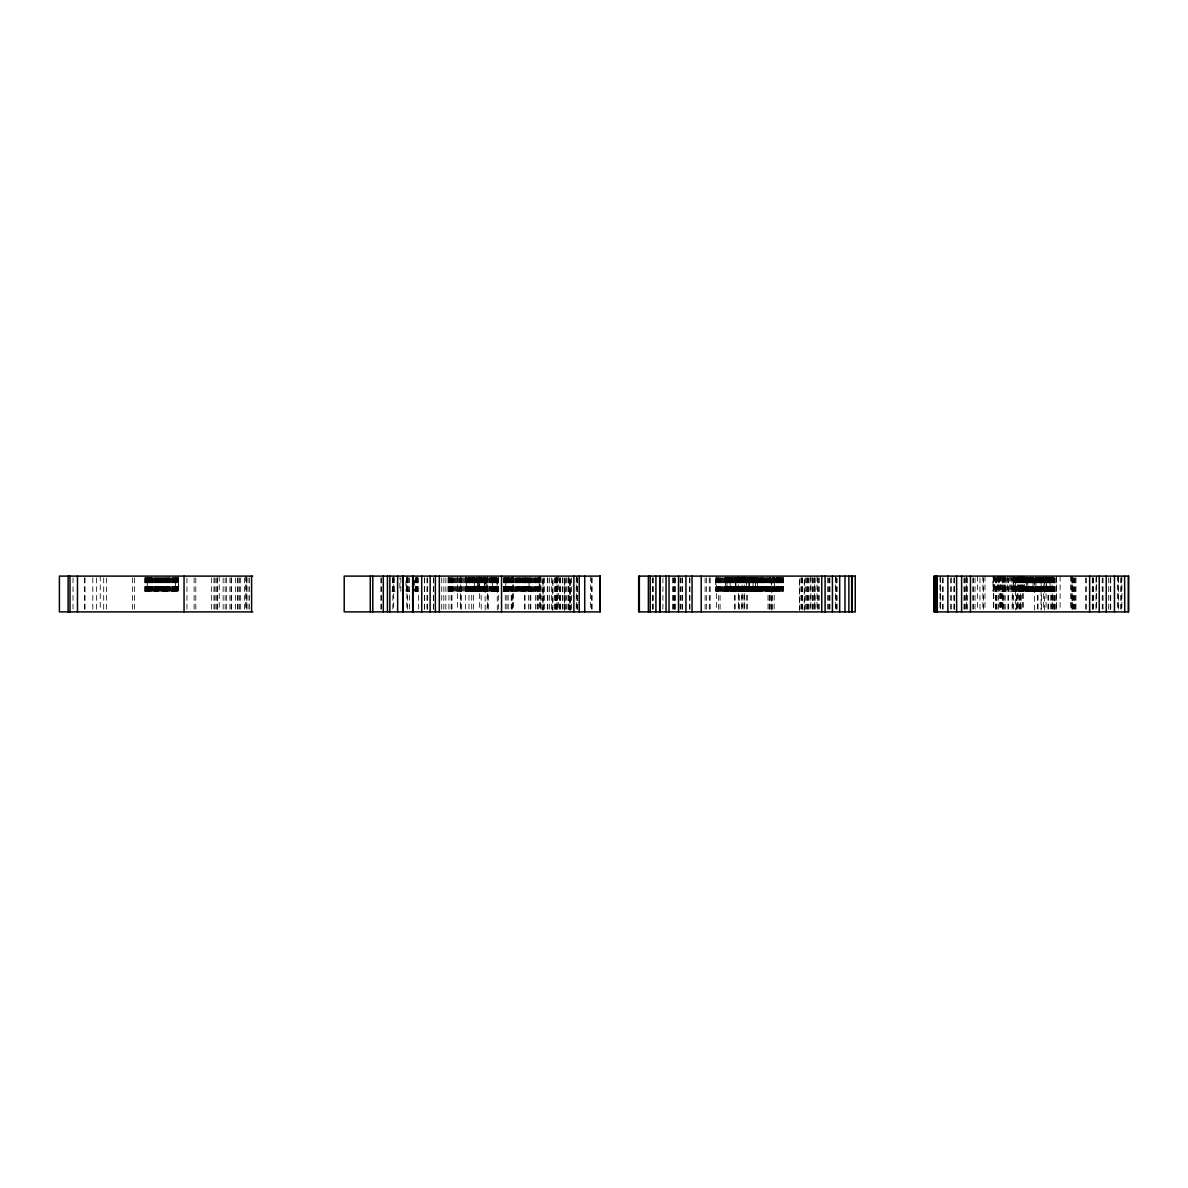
<?xml version="1.0" encoding="UTF-8"?>
<svg xmlns="http://www.w3.org/2000/svg" width="1188" height="1188" viewBox="0 0 1188 1188"><rect width="100%" height="100%" fill="white"/><g stroke="black" fill="none" stroke-linecap="round" stroke-linejoin="round"><path stroke-width="0.75" stroke-dasharray="5 3.75" d="M144.802 591.134L178.66 591.134L178.631 577.784L178.527 591.134M391.832 591.134L395.159 591.134M409.444 591.134L405.94 591.134L405.94 577.784M417.612 591.134L414.597 591.134L414.597 577.784M447.98 591.134L499.272 591.134M503.252 591.134L539.441 591.134M1121.873 576.106L1121.873 610.097M1121.413 577.903L1121.413 610.097M1120.67 577.903L1120.67 610.097M1118.398 577.903L1118.413 610.097M1118.279 576.106L1118.279 610.097M1117.344 576.106L1117.344 610.097M1110.735 577.903L1110.735 610.097M1110.513 577.903L1110.513 610.097M1110.29 577.903L1110.29 610.097M1108.686 577.903L1108.686 610.097M1103.043 577.903L1103.043 610.097M1102.226 577.903L1102.226 610.097M1096.42 576.106L1096.42 610.097M1096.227 576.106L1096.242 610.097M1096.079 577.903L1096.019 610.097M1093.539 577.903L1093.539 610.097M1092.871 577.903L1092.871 610.097M1092.767 577.903L1092.767 610.097M1092.292 577.903L1092.292 610.097M1086.589 577.903L1086.589 610.097M1085.565 577.903L1085.565 610.097M1075.972 577.903L1075.972 610.097M1075.066 577.903L1075.066 610.097M1074.709 577.903L1074.709 610.097M1073.447 577.903L1073.403 610.097M1072.898 577.903L1072.898 610.097M1072.512 577.903L1072.512 610.097M1072.304 576.106L1072.304 610.097M1071.873 577.903L1071.873 610.097M1071.65 576.106L1071.65 610.097M1070.64 576.106L1070.64 610.097M1060.112 576.106L1060.112 610.097M1056.622 577.903L1056.622 610.097M1056.474 576.106L1056.474 610.097M1055.226 577.903L1055.226 610.097M1054.706 577.903L1054.706 610.097M1054.261 577.903L1054.261 610.097M1053.994 577.903L1053.994 610.097M1053.548 577.784L1053.548 591.134L992.96 591.134L992.99 576.106M1053.385 577.784L1053.385 591.134M1053.132 577.784L1053.132 591.134M1052.895 577.784L1052.999 610.097M1052.568 577.784L1052.553 610.097M1052.123 576.106L1052.152 610.097M1051.632 577.784L1051.722 591.134M1051.395 577.784L1051.439 610.097M1051.276 577.784L1051.113 591.134M1051.009 577.784L1050.86 591.134M1050.786 577.784L1050.682 610.097M1050.459 577.784L1050.37 591.134M1049.717 577.784L1049.613 591.134M1049.405 577.784L1049.405 591.134M1049.108 577.784L1049.212 591.134M1049.004 577.784L1048.93 591.134M1048.692 577.784L1048.752 591.134M1048.44 577.784L1048.395 610.097M1048.128 577.784L1048.187 591.134M1047.965 577.784L1047.994 610.097M1047.786 577.784L1047.786 591.134M1047.341 577.784L1047.519 591.134M1047.177 577.784L1047.296 591.134M1046.866 577.784L1046.866 591.134M1046.762 577.784L1046.702 591.134M1046.361 591.134L1046.361 577.784L1046.212 591.134M1046.064 576.106L1046.064 610.097M1045.603 577.784L1045.678 591.134M1045.514 577.784L1045.514 591.134M1045.173 577.784L1045.173 591.134M1045.024 577.784L1045.069 591.134M1044.623 577.784L1044.653 591.134M1044.579 610.097L1044.371 577.784L1044.252 591.134M1044.029 577.784L1044.029 591.134M1043.673 576.106L1043.673 610.097M1043.51 577.784L1043.51 591.134M1043.198 577.784L1043.198 591.134M1042.975 577.784L1042.975 591.134M1042.797 577.784L1042.693 591.134M1042.515 577.784L1042.515 591.134M1042.128 577.784L1042.128 591.134M1041.995 577.784L1041.906 591.134M1041.713 577.784L1041.638 610.097M1041.609 577.784L1041.609 591.134M1041.193 591.134L1041.193 577.784L1041 610.097M1040.688 577.784L1040.881 591.134M1040.243 577.784L1040.168 591.134M1040.005 577.784L1040.005 591.134M1039.886 577.784L1039.886 591.134M1039.441 577.784L1039.441 591.134M1039.337 577.784L1039.262 591.134M1038.921 577.784L1038.876 591.134M1038.654 577.784L1038.654 591.134M1038.342 577.784L1038.342 591.134M1037.926 577.784L1038 610.097M1037.896 577.784L1037.792 591.134M1037.614 577.784L1037.673 610.097M1037.362 577.784L1037.362 591.134M1036.976 577.784L1036.976 591.134M1036.812 577.784L1036.812 591.134M1036.5 577.784L1036.5 591.134M1036.426 577.784L1036.381 591.134M1036.099 577.784L1035.951 591.134L1035.817 577.784M1035.52 577.784L1035.52 591.134M1035.446 577.784L1035.401 591.134M1034.971 577.784L1035.194 591.134M1034.941 577.784L1034.941 591.134M1034.614 610.097L1034.54 577.784L1034.406 591.134M1033.842 577.784L1033.857 591.134M1033.471 577.784L1033.545 591.134M1033.426 577.784L1033.426 591.134M1032.55 577.784L1032.55 591.134M1032.446 577.784L1032.342 591.134M1032.134 577.784L1032.134 591.134M1031.852 577.784L1031.852 591.134M1031.496 577.784L1031.57 591.134M1031.318 577.784L1031.377 591.134M1031.229 577.784L1031.065 591.134M1030.946 577.784L1030.946 591.134M1030.59 577.784L1030.516 591.134M1030.338 577.784L1030.382 591.134M1030.13 577.784L1030.026 591.134M1029.595 577.784L1029.595 591.134M1029.402 577.784L1029.402 591.134M1029.12 577.784L1029.224 591.134M1028.674 577.784L1028.689 591.134M1028.333 577.784L1028.333 591.134M1028.229 577.784L1028.229 591.134M1027.887 577.784L1027.887 591.134L1027.679 577.784M1027.486 577.784L1027.427 591.134M1027.145 577.784L1027.145 591.134M1026.848 577.784L1026.848 591.134M1026.67 577.784L1026.566 591.134L1026.447 577.784M1026.135 577.784L1026.135 591.134M1025.883 577.784L1025.883 591.134M1025.779 577.784L1025.793 591.134M1025.318 577.784L1025.363 591.134M1025.14 577.784L1025.14 591.134M1025.036 577.784L1025.036 591.134M1024.62 577.784L1024.635 591.134M1024.323 576.106L1024.442 591.134M1024.175 576.106L1024.175 591.134M1023.922 577.784L1023.922 591.134M1023.685 577.784L1023.789 591.134M1023.343 576.106L1023.343 610.097M1023.269 577.784L1023.284 591.134M1022.957 577.784L1022.957 591.134M1022.69 577.784L1022.69 591.134M1022.512 576.106L1022.423 610.097M1022.125 577.784L1022.185 591.134M1022.007 576.106L1022.022 591.134M1021.68 577.784L1021.814 591.134M1021.442 576.106L1021.413 591.134M1021.279 577.784L1021.22 610.097M1020.967 577.784L1020.952 591.134M1020.834 576.106L1020.611 610.097M1020.418 577.784L1020.447 610.097M1020.18 576.106L1020.299 591.134M1020.076 577.784L1019.928 591.134M1019.75 577.784L1019.66 610.097M1019.482 576.106L1019.482 591.134M1019.363 577.784L1019.23 591.134M1018.903 577.784L1018.977 610.097M1018.74 576.106L1018.74 591.134M1018.621 577.784L1018.576 591.134M1018.339 577.784L1018.339 591.134M1018.086 576.106L1018.057 610.097M1017.834 577.784L1017.849 591.134M1017.255 576.106L1017.225 610.097M1016.973 577.903L1016.958 610.097M1016.661 577.784L1016.854 610.097M1016.289 577.784L1016.304 610.097M1016.111 577.784L1016.111 591.134M1015.606 591.134L1015.413 577.784L1015.295 610.097M1015.146 577.784L1015.146 591.134M1014.76 577.784L1014.76 591.134M1014.507 576.106L1014.418 591.134M1014.196 577.784L1014.196 591.134M1013.928 577.784L1013.928 591.134M1013.78 577.784L1013.691 591.134L1013.572 576.106M1013.379 577.903L1013.379 610.097M1012.785 576.106L1012.755 610.097M1012.102 577.903L1012.102 610.097M1011.656 576.106L1011.656 591.134M1010.676 576.106L1010.676 591.134M1009.696 576.106L1009.696 591.134M1008.701 577.784L1008.627 610.097M1007.959 577.903L1007.959 610.097M1007.721 576.106L1007.721 591.134M1006.741 577.784L1006.741 591.134M1005.761 576.106L1005.761 591.134M1005.211 577.903L1005.211 610.097M1004.632 576.106L1004.632 591.134M1004.098 577.903L1004.098 610.097M1003.845 576.106L1003.845 591.134M1003.162 577.903L1003.162 610.097M1002.91 576.106L1002.835 610.097M1002.36 577.903L1002.36 610.097M1002.004 576.106L1001.944 610.097M1001.128 576.106L1001.276 610.097M1000.504 576.106L1000.504 610.097M1000.266 576.106L1000.192 610.097M999.45 577.784L999.45 591.134M999.227 576.106L999.227 610.097M998.677 576.106L998.677 591.134M998.306 577.903L998.306 610.097M997.935 576.106L997.935 591.134M997.237 576.106L997.237 591.134M996.94 577.903L996.94 610.097M996.584 577.784L996.405 610.097M995.975 577.784L995.9 610.097M995.41 577.784L995.529 610.097M994.905 576.106L994.905 591.134M994.46 576.106L994.46 591.134M994.074 576.106L994.074 591.134M993.732 576.106L993.762 610.097M993.495 576.106L993.569 610.097M993.242 577.784L993.242 591.134M985.015 576.106L985.015 610.097M983.545 577.903L983.545 610.097M982.877 576.106L982.877 610.097M979.981 577.903L979.981 610.097M977.382 576.106L977.382 610.097M975.051 577.903L975.051 610.097M973.269 577.903L973.269 610.097M972.898 577.903L972.898 610.097M967.626 577.903L967.626 610.097M966.438 576.106L966.438 610.097L966.393 577.903M965.725 577.903L965.725 610.097M964.73 577.903L964.73 610.097M964.003 577.903L964.003 610.097M954.499 577.903L954.499 611.894M954.187 577.903L954.187 610.097M954.009 577.903L954.009 610.097M951.469 577.903L951.469 610.097M950.623 577.903L950.623 610.097M943.005 577.903L943.005 610.097M942.812 577.903L942.812 610.097M940.599 576.106L940.599 610.097M940.347 577.903L940.347 610.097M940.005 576.106L940.005 610.097M837.065 577.903L837.154 610.097M836.515 577.903L836.515 610.097M835.758 577.903L835.758 610.097L835.55 576.106M829.952 577.903L829.952 610.097M829.551 577.903L829.551 610.097M828.615 577.903L828.615 610.097M827.694 577.903L827.62 610.097M819.126 577.903L819.126 610.097M818.77 577.903L818.77 610.097M817.567 577.903L817.567 610.097M817.002 576.106L817.002 610.097M815.102 577.903L815.102 610.097M814.73 577.903L814.73 610.097L814.508 577.903M813.438 577.903L813.349 610.097M812.607 577.903L812.607 610.097M812.102 577.903L812.176 610.097M810.84 576.106L810.84 610.097M810.142 577.903L810.142 610.097M808.82 577.903L808.82 610.097M808.003 577.903L808.003 610.097M807.469 577.903L807.469 610.097M806.103 577.903L806.162 610.097M805.939 577.903L805.939 610.097M802.36 577.903L802.36 610.097M802.212 577.903L802.212 610.097M801.336 577.903L801.336 610.097M800.95 577.903L800.95 610.097M783.367 577.784L783.338 591.134L715.621 591.134L715.651 577.784M783.234 577.784L783.085 591.134M782.833 577.784L782.833 591.134M782.595 577.784L782.595 591.134M782.253 577.784L782.253 591.134M781.867 577.784L781.867 591.134M781.422 577.784L781.422 591.134M780.917 577.784L780.917 591.134M780.353 577.784L780.353 591.134M780.13 577.784L780.13 591.134M779.967 577.784L779.967 591.134M779.714 577.784L779.714 591.134M779.476 577.784L779.476 591.134M779.105 577.784L779.15 591.134M778.853 577.784L778.853 591.134M778.764 577.784L778.749 591.134M778.303 577.784L778.348 591.134M778.11 577.784L778.11 591.134M777.798 577.784L777.798 591.134M777.383 577.784L777.383 591.134M777.249 577.784L777.249 591.134M776.937 577.784L776.878 591.134M776.64 577.784L776.64 591.134M776.432 577.784L776.432 591.134M775.987 577.784L775.868 591.134M775.274 577.784L775.2 591.134M774.324 577.784L774.13 610.097M773.908 577.784L773.908 591.134M773.759 577.784L773.759 591.134M773.418 577.784L773.418 591.134M773.18 577.784L773.18 591.134M772.942 577.784L772.942 591.134M772.66 577.903L772.66 610.097M772.393 577.784L772.393 591.134M772.096 577.784L772.096 591.134M771.74 610.097L771.695 577.784L771.576 591.134M771.205 577.784L771.339 610.097M770.715 577.784L770.715 591.134M770.567 577.784L770.567 591.134M770.299 577.784L770.299 591.134M770.002 577.903L770.002 610.097M769.839 577.784L769.869 610.097M769.601 577.784L769.601 591.134M769.379 577.784L769.2 610.097M768.933 577.784L768.933 591.134M768.577 577.784L768.606 591.134M767.997 577.784L767.997 610.097M767.626 577.784L767.463 591.134M767.21 577.784L767.21 591.134M766.631 577.784L766.483 591.134M766.082 577.784L766.082 591.134M765.651 577.784L765.488 591.134M765.117 577.784L765.117 591.134M764.508 577.784L764.671 591.134M764.122 577.784L764.122 591.134M763.542 577.784L763.513 591.134M763.142 577.784L763.142 591.134M762.755 577.784L762.755 591.134M762.533 577.784L762.533 591.134M762.147 577.784L762.147 591.134M761.82 577.784L761.82 591.134M761.553 577.784L761.553 591.134M761.166 577.784L761.166 591.134M760.914 577.784L760.914 591.134M760.424 577.784L760.424 591.134M760.038 577.784L760.186 591.134M759.637 577.784L759.637 591.134M759.191 577.784L759.058 591.134M758.716 577.784L758.716 591.134M758.36 577.784L758.36 591.134M757.796 577.784L757.796 591.134M757.588 577.784L757.588 591.134L757.335 577.784M757.216 577.784L757.216 591.134M756.919 577.784L756.964 591.134M756.608 577.784L756.771 591.134M756.355 577.784L756.429 591.134M756.117 577.784L756.088 591.134M755.865 577.784L755.82 591.134M755.553 577.784L755.553 591.134L755.316 577.784M755.048 577.784L755.256 591.134M754.885 577.784L754.885 591.134M754.692 577.784L754.707 591.134M754.439 577.784L754.321 591.134M754.142 577.784L754.187 591.134M753.89 577.784L753.89 591.134M753.727 577.784L753.638 591.134M753.37 577.784L753.37 591.134M753.103 591.134L753.103 577.784L752.984 591.134M752.643 577.784L752.643 591.134M752.42 577.784L752.36 591.134M752.153 577.784L752.153 591.134M751.87 577.784L751.915 591.134M751.662 577.784L751.796 591.134M751.217 577.784L751.217 591.134M750.935 577.784L751.009 591.134M750.712 577.784L750.712 591.134M750.4 577.784L750.4 591.134M750.148 577.784L750.267 591.134M749.851 577.784L749.866 591.134M749.346 577.784L749.331 591.134M749.034 577.784L748.886 591.134L748.767 577.784M748.455 577.784L748.485 591.134M748.158 577.784L748.158 591.134M747.935 577.784L747.935 591.134M747.668 577.784L747.623 610.097M747.594 577.784L747.549 591.134M746.985 577.784L747.074 591.134M746.688 577.784L746.613 591.134L746.569 577.784M746.331 577.784L746.287 610.097M746.005 577.784L746.005 591.134M745.826 577.784L745.826 591.134M745.604 577.784L745.604 591.134M745.218 577.784L745.158 591.134M744.965 577.784L744.965 591.134M744.698 577.784L744.653 591.134M744.431 577.784L744.52 610.097M744.223 576.106L744.223 610.097M744.104 577.784L744.089 591.134M743.733 577.784L743.733 591.134M743.495 577.784L743.495 591.134M743.302 577.784L743.302 591.134M743.124 577.784L742.946 610.097M742.738 577.784L742.842 591.134M742.322 577.784L742.322 591.134M742.114 576.106L742.114 610.097M741.758 577.784L741.668 610.097M741.401 577.784L741.401 591.134M741.149 577.784L741.149 591.134M740.896 577.784L740.896 591.134M740.614 577.784L740.614 591.134M740.347 577.784L740.347 591.134M740.154 577.784L740.154 591.134M739.901 577.784L739.797 591.134M739.619 577.903L739.619 610.097M739.367 577.784L739.367 591.134M739.174 577.784L739.174 591.134M738.921 577.784L738.951 591.134M738.52 576.106L738.52 610.097M738.372 577.784L738.297 610.097M738.194 577.784L738.194 591.134M737.941 577.784L737.941 591.134M737.674 577.784L737.674 591.134M737.392 577.784L737.392 591.134M737.065 577.784L737.065 591.134M736.827 577.784L736.887 591.134M736.218 577.784L736.278 591.134M735.476 577.784L735.476 591.134L735.342 577.784M735.045 577.784L735.224 610.097M734.555 577.784L734.555 591.134M734.303 577.784L734.436 610.097M734.169 577.784L734.169 591.134M733.56 577.784L733.649 591.134M733.338 577.784L733.308 591.134M732.758 577.784L732.758 591.134M732.714 577.784L732.714 591.134M732.461 577.784L732.506 591.134M731.897 577.784L731.912 591.134M731.719 577.784L731.719 591.134M731.363 577.784L731.363 591.134M731.095 577.784L731.11 591.134M730.858 577.784L730.858 591.134M730.308 577.784L730.308 591.134L730.115 577.784M729.566 577.784L729.625 591.134M729.387 577.784L729.417 591.134M729.016 577.784L728.868 591.134M728.764 577.784L728.764 591.134M728.467 577.784L728.407 591.134M728.214 577.784L728.214 591.134M727.962 577.784L727.858 591.134M727.605 577.784L727.605 591.134M727.501 577.784L727.353 591.134M727.115 591.134L727.101 577.784L726.893 591.134M726.774 577.784L726.655 591.134M726.551 577.784L726.492 591.134M726.254 577.784L726.284 591.134M725.942 577.784L726.046 591.134M725.705 577.784L725.69 591.134L725.526 577.784M725.274 577.784L725.14 591.134M724.888 577.784L724.888 591.134M724.65 577.784L724.635 591.134M723.774 577.784L723.774 591.134M722.928 577.784L722.928 591.134M722.111 577.784L722.111 591.134M721.324 577.784L721.324 591.134M720.581 577.784L720.581 591.134M720.091 577.903L720.091 610.097M719.883 577.784L719.883 591.134M719.23 577.784L719.23 591.134M718.666 577.903L718.666 610.097M718.621 577.784L718.621 591.134M718.072 577.784L718.072 591.134M717.567 577.784L717.567 591.134M717.106 577.784L717.106 591.134M716.72 577.784L716.72 591.134M716.513 576.106L716.513 610.097M716.379 577.784L716.379 591.134M716.156 577.784L716.156 591.134M715.889 577.784L715.74 591.134M710.186 577.903L710.186 610.097M709.281 577.903L709.281 610.097M706.548 577.903L706.548 610.097M705.093 577.903L705.093 610.097M689.931 577.903L689.931 610.097M689.634 577.903L689.634 610.097M682.565 577.903L682.565 610.097M682.12 577.903L682.12 610.097M680.873 577.903L680.873 610.097M680.13 577.903L680.13 610.097M675.2 577.903L675.2 610.097M674.873 577.903L674.873 610.097M674.472 577.903L674.472 610.097M674.071 577.903L674.071 610.097M673.641 577.903L673.641 610.097M672.527 577.903L672.527 610.097M662.919 577.903L662.919 610.097M653.296 577.903L653.296 610.097M652.672 577.903L652.672 610.097M652.39 577.903L652.39 610.097M592.144 577.903L592.144 610.097M591.505 577.903L591.476 610.097M590.555 576.106L590.688 610.097M577.62 577.903L577.62 610.097M577.413 577.903L577.413 610.097M576.626 576.106L576.715 610.097M576.239 577.903L576.239 610.097M571.354 577.903L571.354 610.097M569.78 610.097L569.72 577.903L569.423 610.097M568.948 577.903L569.037 610.097M568.71 577.903L568.71 610.097M568.547 577.903L568.547 610.097M567.968 577.903L567.968 610.097M566.438 577.903L566.438 610.097M565.28 577.903L565.295 610.097M564.315 577.903L564.315 610.097M562.815 577.903L562.919 610.097M562.652 577.903L562.652 610.097M560.35 577.903L560.394 610.097M560.127 577.903L560.127 610.097M559.593 577.903L559.593 610.097M558.672 576.106L558.672 610.097M557.647 577.903L557.647 610.097M557.068 576.106L557.053 610.097L556.979 577.903M556.593 577.903L556.593 610.097M556.4 577.903L556.4 610.097M555.925 577.903L555.925 610.097M555.449 577.903L555.449 610.097M555.093 577.903L555.093 610.097M554.826 577.903L554.826 610.097M551.529 577.903L551.529 610.097M549.599 577.903L549.599 610.097M547.817 577.903L547.817 610.097M547.326 577.903L547.326 610.097M544.431 577.903L544.431 610.097M543.213 577.903L543.183 610.097M541.876 577.903L541.773 610.097M540.599 577.903L540.599 610.097M540.377 576.106L540.377 610.097M539.664 576.106L539.604 610.097M539.411 577.784L539.322 591.134L539.174 577.784M538.907 577.784L538.773 610.097M538.684 577.784L538.684 591.134M538.342 577.784L538.342 591.134M537.956 577.784L537.793 610.097M537.496 577.784L537.496 591.134M536.991 577.784L537.154 610.097M536.441 577.784L536.441 591.134M535.833 577.784L535.833 591.134M535.432 577.903L535.432 610.097M535.179 577.784L535.179 591.134M534.481 577.784L534.481 591.134M533.739 577.784L533.739 591.134M532.952 577.784L532.952 591.134M532.135 577.784L532.135 591.134M531.288 577.784L531.288 591.134M530.813 577.903L530.813 610.097M530.412 577.784L530.412 591.134M530.13 577.903L530.13 610.097M529.506 577.784L529.506 591.134M528.333 577.784L528.422 610.097M527.992 577.784L527.992 591.134M527.606 577.784L527.606 591.134M527.16 577.784L527.16 591.134M526.655 577.784L526.655 591.134M526.091 577.784L526.091 591.134M525.675 577.784L525.675 591.134M525.482 577.784L525.482 591.134M524.992 577.903L524.992 610.097M524.695 577.784L524.695 610.097M524.131 577.784L524.131 591.134M523.7 577.784L523.7 591.134M523.388 577.784L523.388 591.134M522.72 577.784L522.72 591.134M522.616 577.784L522.616 591.134M521.725 577.784L521.725 591.134M520.938 577.784L520.938 591.134M520.76 577.784L520.76 591.134M520.062 577.784L520.062 591.134M519.631 577.784L519.631 591.134M519.156 577.784L519.156 591.134M518.844 577.784L518.844 591.134M518.22 577.784L518.22 591.134M517.909 577.784L517.909 591.134M517.433 577.784L517.433 591.134M517.003 577.784L517.003 591.134M516.305 577.784L516.305 591.134M516.112 577.784L516.112 591.134M515.325 577.784L515.265 591.134M514.449 577.784L514.449 591.134M513.468 576.106L513.468 610.097M513.35 577.784L513.35 591.134M512.919 577.784L512.919 591.134M512.667 576.106L512.667 610.097M512.37 577.784L512.399 610.097M512.221 577.784L512.221 591.134M511.568 577.784L511.686 610.097M511.389 577.784L511.389 591.134M511.211 577.903L511.211 610.097M510.974 577.784L510.974 591.134M510.409 577.784L510.409 591.134M509.904 577.784L509.904 591.134M509.459 577.784L509.281 591.134M509.058 577.784L509.058 591.134M508.731 577.784L508.731 591.134M508.494 577.784L508.271 591.134M508.033 577.784L508.226 610.097M507.959 577.784L507.989 591.134M507.766 577.784L507.543 591.134M507.202 577.784L507.202 591.134M506.816 577.784L506.949 610.097M506.652 577.784L506.652 591.134M506.355 577.784L506.355 591.134M505.301 577.784L505.286 610.097M504.915 577.784L504.915 591.134M504.692 577.784L504.692 591.134M504.321 577.784L504.321 591.134M504.083 577.784L504.083 591.134M504.039 577.784L504.039 591.134M503.578 577.784L503.578 591.134M498.648 577.784L498.648 591.134M498.381 577.784L498.396 610.097M498.143 577.784L498.232 591.134M497.891 591.134L497.43 577.784M497.297 610.097L497.178 577.784L497.044 591.134M496.733 577.784L496.703 591.134M496.614 577.784L496.643 591.134M496.198 577.784L496.198 591.134M495.96 577.784L495.96 591.134M495.515 577.784L495.515 591.134M495.218 577.784L495.233 591.134M494.787 577.784L494.787 591.134M494.475 577.784L494.475 591.134M494.401 577.784L494.282 591.134M493.733 577.784L493.688 591.134M493.555 577.784L493.48 591.134M493.124 577.784L493.124 591.134M492.693 577.784L492.693 591.134L492.471 577.784M492.025 577.784L492.025 591.134M491.773 577.784L491.773 591.134M491.565 577.784L491.58 591.134M491.03 577.784L491.134 591.134M490.585 577.784L490.585 591.134M490.228 577.784L490.243 591.134M489.619 577.784L489.619 591.134M489.293 577.784L489.426 591.134M488.58 577.784L488.506 610.097M487.659 576.106L487.659 610.097M487.392 577.784L487.392 591.134M487.169 577.903L487.169 610.097M486.412 577.784L486.412 591.134M485.862 577.784L485.862 591.134M485.654 577.784L485.654 591.134M485.417 577.784L485.417 591.134M485.164 610.097L485.06 577.784L484.971 591.134M484.125 577.784L484.125 591.134M483.947 577.784L483.947 591.134M483.754 577.784L483.754 591.134M483.308 577.784L483.442 591.134M482.967 577.784L482.818 591.134M482.462 577.784L482.521 591.134M481.972 577.784L481.912 591.134M481.779 577.784L481.779 591.134M481.482 577.784L481.482 591.134M481.081 577.784L481.259 610.097M481.021 577.784L481.021 591.134M480.427 577.784L480.353 591.134M480.175 577.784L480.175 591.134M479.818 577.784L479.997 591.134M479.655 576.106L479.655 610.097M479.447 577.784L479.358 591.134L479.269 577.784M478.942 577.784L479.016 591.134M478.764 577.784L478.571 591.134M477.828 577.784L477.918 591.134M477.591 591.134L477.591 577.784L477.353 591.134M477.131 591.134L476.819 577.784M476.477 577.784L476.462 591.134M476.121 577.784L476.121 591.134M476.002 577.784L475.868 591.134M475.319 577.784L475.215 591.134M474.814 577.784L474.814 591.134M474.398 591.134L474.502 577.784L474.279 591.134M473.967 577.784L473.967 591.134M473.76 577.784L473.656 591.134M473.403 577.784L473.433 610.097M473.151 577.784L473.151 591.134M472.958 577.784L472.958 591.134M472.869 577.784L472.869 591.134M472.557 577.784L472.557 591.134M472.171 577.784L472.171 591.134M471.695 577.784L471.725 610.097M471.309 577.784L471.309 591.134M470.953 577.784L471.146 591.134M470.433 577.784L470.641 591.134M470.196 577.784L470.21 591.134M469.795 577.784L469.795 591.134M469.512 577.784L469.527 591.134M469.23 577.784L469.23 591.134M468.963 577.784L468.993 610.097M468.725 577.784L468.815 591.134M468.592 577.784L468.592 591.134M468.25 577.784L468.25 591.134M467.805 577.784L467.701 591.134M467.196 577.784L467.196 591.134M466.349 577.784L466.349 591.134M466.023 577.784L466.023 591.134M465.785 577.784L465.785 591.134M465.518 577.784L465.503 610.097M465.369 577.784L465.369 591.134M464.716 577.784L464.716 591.134M463.736 577.784L463.736 591.134M462.741 577.784L462.741 591.134M461.761 577.784L461.761 591.134M461.642 577.903L461.642 610.097M460.781 577.784L460.781 591.134M460.588 576.106L460.588 610.097M460.35 577.903L460.35 610.097M459.652 577.784L459.652 591.134M458.865 577.784L458.865 591.134M457.929 577.784L457.929 591.134M457.38 576.106L457.38 610.097M457.024 577.784L457.024 591.134M456.147 577.784L456.147 591.134M455.301 577.784L455.301 591.134M454.469 577.784L454.469 591.134M453.697 577.784L453.697 591.134M452.955 577.784L452.955 591.134M452.257 577.784L452.257 591.134M451.945 577.903L451.945 610.097M451.603 577.784L451.603 591.134M451.173 577.903L451.173 610.097M450.995 577.784L450.995 591.134M450.43 577.784L450.43 591.134M449.94 577.784L449.94 591.134M449.48 577.784L449.48 591.134M449.094 577.784L448.886 610.097M448.752 577.784L448.752 591.134M448.529 577.784L448.529 591.134M448.262 577.784L448.262 591.134M448.114 577.784L448.024 591.134M445.842 577.903L445.842 610.097M443.852 577.903L443.852 610.097M441.713 577.903L441.713 610.097M433.59 577.903L433.59 610.097M433.397 577.903L433.397 610.097M427.665 577.903L427.665 610.097M426.952 577.903L426.952 610.097M424.591 577.903L424.591 610.097M424.368 577.903L424.368 610.097M418.666 577.903L418.666 610.097M417.493 577.784L417.493 591.134M417.33 577.784L417.33 591.134M417.077 577.784L417.077 591.134M416.839 577.784L416.839 591.134M416.498 577.784L416.498 591.134M416.112 577.784L416.112 591.134M415.666 577.784L415.666 591.134M415.161 577.784L415.161 591.134M409.444 577.784L409.504 610.097M408.568 577.784L408.568 591.134M407.662 577.784L407.662 591.134M407.499 577.903L407.499 610.097M406.964 576.106L406.831 610.097M406.727 577.784L406.727 591.134M400.876 577.784L400.876 591.134L399.896 591.134L399.896 577.784M394.282 577.784L394.282 591.134M393.688 576.106L393.688 610.097M393.436 577.784L393.436 591.134M392.842 577.903L392.842 610.097M392.619 577.784L392.619 591.134M381.422 577.903L381.422 610.097M380.858 577.903L380.858 610.097M249.465 577.903L249.465 610.097M248.01 577.903L248.01 610.097M246.718 576.106L246.718 610.097M246.584 577.903L246.584 610.097M245.604 576.106L245.604 610.097M244.461 577.903L244.461 610.097M240.674 577.903L240.674 610.097M239.397 577.903L239.397 610.097M238.12 577.903L238.12 610.097M237.615 577.903L237.615 610.097M235.417 577.903L235.417 610.097M231.541 577.903L231.541 610.097M231.14 577.903L231.14 610.097M229.937 577.903L229.937 610.097M226.611 577.903L226.611 610.097M225.141 577.903L225.141 610.097M223.136 577.903L223.136 610.097M219.231 576.106L219.231 610.097M217.553 577.903L217.553 610.097M217.33 577.903L217.33 610.097M216.216 577.903L216.216 610.097M214.954 577.903L214.954 610.097M213.944 577.903L213.944 610.097M211.627 577.903L211.627 610.097M195.797 577.903L195.797 610.097M194.104 577.903L194.104 610.097M186.947 577.903L186.947 610.097M178.126 577.784L178.126 591.134M177.888 577.784L177.888 591.134M177.547 577.784L177.547 591.134M177.161 577.784L177.161 591.134M176.715 577.784L176.715 591.134M176.21 577.784L176.21 591.134M176.002 577.784L176.002 591.134M175.75 591.134L175.646 577.784L175.512 591.134M175.185 577.784L175.185 591.134M175.037 577.784L175.037 591.134M174.785 577.784L174.785 591.134M174.339 577.784L174.339 591.134M173.686 577.784L173.834 591.134M173.285 577.784L173.285 591.134M172.943 577.784L172.943 591.134M172.676 577.784L172.676 591.134M172.171 577.784L172.171 591.134M171.324 577.784L171.324 591.134M170.582 577.784L170.582 591.134M169.795 577.784L169.795 591.134M169.617 577.784L169.617 591.134M168.978 577.784L168.978 591.134M168.711 577.784L168.711 591.134M168.132 577.784L168.132 591.134M167.775 577.784L167.775 591.134M167.241 577.784L167.241 591.134M166.988 577.784L166.988 591.134M166.335 577.784L166.335 591.134M165.86 577.784L165.86 591.134M165.399 577.784L165.399 591.134M164.88 577.784L164.88 591.134M164.612 577.784L164.612 591.134M163.899 577.784L163.899 591.134M163.484 577.784L163.484 591.134M162.905 577.784L162.905 591.134M162.518 577.784L162.518 591.134M161.924 577.784L161.924 591.134M161.523 577.784L161.523 591.134M160.944 577.784L160.944 591.134M160.543 577.784L160.543 591.134M159.964 577.784L159.964 591.134M159.548 577.784L159.548 591.134M158.836 577.784L158.836 591.134M158.568 577.784L158.568 591.134M158.049 577.784L158.049 591.134M157.588 577.784L157.588 591.134M157.113 577.784L157.113 591.134M156.46 577.784L156.46 591.134M156.207 577.784L156.207 591.134M155.673 577.784L155.673 591.134M155.331 577.784L155.331 591.134M154.752 577.784L154.752 591.134M154.47 577.784L154.47 591.134M153.653 577.784L153.653 591.134M152.881 577.784L152.881 591.134M152.138 577.784L152.138 591.134M152.109 577.784L152.109 591.134M151.44 577.784L151.44 591.134M151.292 577.784L151.292 591.134M150.787 577.784L150.787 591.134M150.505 577.784L150.505 591.134M150.178 577.784L150.178 591.134M149.762 577.784L149.762 591.134M149.614 577.784L149.614 591.134M149.064 577.784L149.109 591.134M148.663 577.784L148.663 591.134M148.277 577.784L148.277 591.134M147.936 577.784L147.936 591.134M147.802 577.784L147.802 591.134M147.446 577.784L147.446 591.134M146.748 577.784L146.748 591.134M146.287 577.784L146.287 591.134M145.901 577.784L145.901 591.134M145.56 577.784L145.56 591.134M145.337 577.784L145.337 591.134M145.07 577.784L145.07 591.134M144.921 577.784L144.921 591.134M134.615 577.903L134.615 610.097M132.492 577.903L132.492 610.097M106.371 577.903L106.371 610.097M103.698 577.903L103.698 610.097M100.252 576.106L100.252 610.097M96.377 577.903L96.377 610.097M92.812 577.903L92.812 610.097M85.016 577.903L85.016 610.097M84.482 577.903L84.482 610.097M73.032 577.903L73.032 610.097M1050.162 591.134L1050.058 577.784L1050.029 591.134M1033.055 591.134L1033.055 577.784L1032.966 591.134M804.321 610.097L804.321 577.903L804.246 610.097M799.628 610.097L799.628 577.903L799.583 610.097M774.621 591.134L774.621 577.784L774.546 591.134M749.598 591.134L749.598 577.784L749.583 591.134M736.025 591.134L736.025 577.784L735.951 591.134M570.686 610.097L570.686 577.903L570.582 610.097M564.716 610.097L564.716 577.903L564.686 610.097M552.851 610.097L552.851 577.903L552.702 610.097M543.05 610.097L543.05 577.903L542.916 610.097M529.076 591.134L529.106 577.784L528.972 591.134M505.85 591.134L505.85 577.784L505.776 591.134M486.768 591.134L486.783 577.784L486.635 591.134M484.541 591.134L484.541 577.784L484.437 591.134M478.363 591.134L478.363 577.784L478.319 591.134M466.75 591.134L466.75 577.784L466.676 591.134M147.253 591.134L147.297 577.784L147.163 591.134"/><path stroke-width="1.5" d="M252.806 576.106L59.4 576.106L59.4 611.894L252.806 611.894M1128.377 576.106L1128.377 611.894M1124.62 576.106L1124.754 611.894M1114.448 576.106L1114.448 611.894M1106.236 576.106L1106.236 611.894M1099.242 576.106L1099.242 611.894M1089.648 576.106L1089.648 611.894M970.477 576.106L970.477 611.894M961.612 576.106L961.612 611.894M956.622 576.106L956.622 611.894M947.875 576.106L947.875 611.894M937.213 576.106L937.302 611.894M935.728 576.106L935.728 611.894M934.288 576.106L934.288 611.894M852.078 576.106L852.078 611.894M851.677 576.106L851.677 611.894M848.871 576.106L848.871 611.894M844.98 576.106L844.98 611.894M839.678 576.106L839.678 611.894M832.417 576.106L832.417 611.894M825.081 576.106L825.081 611.894M821.769 576.106L821.769 611.894M701.217 576.106L701.217 611.894M692.055 576.106L692.055 611.894M685.936 576.106L685.936 611.894M678.526 576.106L678.526 611.894M669.007 576.106L669.007 611.894M666.052 576.106L666.052 611.894M655.925 576.106L655.925 611.894M650.192 576.106L650.192 611.894M648.366 576.106L648.366 611.894M639.352 576.106L639.352 611.894M599.999 576.106L599.999 611.894M584.719 576.106L584.719 611.894M579.209 576.106L579.209 611.894M573.878 576.106L573.878 611.894M501.544 576.106L501.544 611.894M439.322 576.106L439.322 611.894M435.357 576.106L435.357 611.894M430.13 576.106L430.13 611.894M421.725 576.106L421.725 611.894M412.8 576.106L412.8 611.894M412.667 576.106L412.667 611.894M403.103 576.106L403.103 611.894M402.836 576.106L402.836 611.894M397.638 576.106L397.638 611.894M389.857 576.106L389.857 611.894M387.436 576.106L387.436 611.894M383.293 576.106L383.293 611.894M372.809 576.106L372.809 611.894M370.27 576.106L370.27 611.894M251.604 576.106L251.604 611.894M184.051 576.106L184.051 611.894M77.472 576.106L77.472 611.894M70.003 576.106L70.003 611.894M68.132 576.106L68.132 611.894M600.133 576.106L344.208 576.106L344.208 611.894L600.133 611.894L600.133 576.106M855.241 576.106L638.669 576.106L638.669 611.894L855.241 611.894L855.241 576.106M1128.6 576.106L934.154 576.106L934.154 611.894L1128.6 611.894L1128.6 576.106M659.756 611.894L659.756 576.106L659.682 611.894"/></g></svg>
